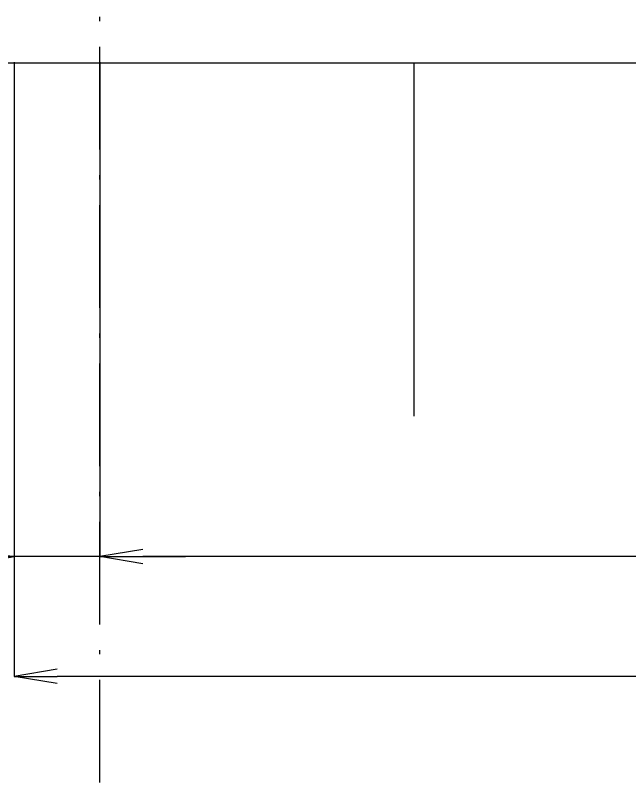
# Model space of a CAD drawing. Header units: millimetres. Extents: x -13466 to 37833, y -11727 to 34084.
# Drawn here: x 14503 to 15578, y 8967 to 10313 of the extents above; entities that cross this region are included whole.
import ezdxf

# ---------------------------------------------------------------- set-up
doc = ezdxf.new("R2010")
doc.units = ezdxf.units.MM
doc.header["$LTSCALE"] = 30
doc.header["$PDSIZE"] = 300
doc.linetypes.add('SXF_一点短鎖線', pattern=[9.25, 6, -1.5, 0.25, -1.5])
for name, color, linetype, lineweight in [('D-BMK', 2, 'SXF_一点短鎖線', 13), ('D-STR-DIM', 7, 'Continuous', 13), ('D-STR-STR1', 2, 'Continuous', 13)]:
    doc.layers.add(name, color=color, linetype=linetype, lineweight=lineweight)
doc.styles.add('MS ゴシック', font='MS Gothic.ttf')
doc.dimstyles.new('DIM-30', dxfattribs={"dimscale": 30, "dimtxt": 3.5, "dimasz": 2.5, "dimexe": 0, "dimexo": 2, "dimgap": 0.8, "dimtad": 1, "dimdec": 0, "dimzin": 0, "dimdsep": 46, "dimtxsty": 'MS ゴシック', "dimblk": 'OPEN', "dimcen": 0.1, "dimaunit": 1, "dimadec": 4, "dimazin": 0, "dimtfac": 1, "dimtdec": 0, "dimtmove": 0, "dimatfit": 3, "dimldrblk": 'OPEN', "dimfxl": 1, "dimtolj": 1, "dimtzin": 0, "dimlwd": -1, "dimlwe": -1, "dimarcsym": 2})
doc.dimstyles.new('DIM-30-F', dxfattribs={"dimscale": 30, "dimtxt": 3.5, "dimasz": 2.5, "dimexe": 0, "dimexo": 2, "dimgap": 0.8, "dimtad": 1, "dimdec": 0, "dimzin": 0, "dimdsep": 46, "dimtxsty": 'MS ゴシック', "dimblk": 'OPEN', "dimcen": 0.1, "dimaunit": 1, "dimadec": 4, "dimazin": 0, "dimtfac": 1, "dimtdec": 0, "dimtmove": 2, "dimatfit": 3, "dimldrblk": 'OPEN', "dimfxl": 1, "dimtolj": 1, "dimtzin": 0, "dimlwd": -1, "dimlwe": -1, "dimarcsym": 2})

# ---------------------------------------------------------------- blocks, each defined once
blk = doc.blocks.new('_Open')
at = {"color": 0, "linetype": 'ByBlock', "lineweight": -2}
for p, q in [((-1, 0.167), (0, 0)), ((-1, -0.167), (0, 0)), ((0, 0), (-1, 0))]:
    blk.add_line(p, q, dxfattribs=at)
blk = doc.blocks.new('*D2')
at = {"layer": 'D-STR-DIM', "color": 0, "transparency": 16777216}
for p, q in [((14650.9, 10230.6), (14650.9, 9363.6)), ((17150.9, 10230.6), (17150.9, 9363.6)), ((17075.9, 9363.6), (14725.9, 9363.6))]:
    blk.add_line(p, q, dxfattribs=at)
at = {"layer": 'Defpoints', "color": 0, "transparency": 16777216}
for p in [(14650.9, 10290.6), (17150.9, 10290.6), (14650.9, 9363.6)]:
    blk.add_point(p, dxfattribs=at)
at = {"layer": 'D-STR-DIM', "color": 0, "transparency": 16777216, "xscale": 75, "yscale": 75, "zscale": 75, "rotation": 180}
blk.add_blockref('_Open', (14650.9, 9363.6), dxfattribs=at)
at = {"layer": 'D-STR-DIM', "color": 0, "transparency": 16777216, "xscale": 75, "yscale": 75, "zscale": 75}
blk.add_blockref('_Open', (17150.9, 9363.6), dxfattribs=at)
at = {"layer": 'D-STR-DIM', "color": 0, "transparency": 16777216, "insert": (15900.9, 9440.1), "char_height": 105, "width": 40893.876, "attachment_point": 5, "style": 'MS ゴシック'}
blk.add_mtext('\\A1;2500', dxfattribs=at)
blk = doc.blocks.new('*D3')
at = {"layer": 'D-STR-DIM', "color": 0, "transparency": 16777216}
for p, q in [((14500.9, 10230.6), (14500.9, 9153.6)), ((17300.9, 10230.6), (17300.9, 9153.6)), ((17225.9, 9153.6), (14575.9, 9153.6))]:
    blk.add_line(p, q, dxfattribs=at)
at = {"layer": 'Defpoints', "color": 0, "transparency": 16777216}
for p in [(14500.9, 10290.6), (17300.9, 10290.6), (14500.9, 9153.6)]:
    blk.add_point(p, dxfattribs=at)
at = {"layer": 'D-STR-DIM', "color": 0, "transparency": 16777216, "xscale": 75, "yscale": 75, "zscale": 75, "rotation": 180}
blk.add_blockref('_Open', (14500.9, 9153.6), dxfattribs=at)
at = {"layer": 'D-STR-DIM', "color": 0, "transparency": 16777216, "xscale": 75, "yscale": 75, "zscale": 75}
blk.add_blockref('_Open', (17300.9, 9153.6), dxfattribs=at)
at = {"layer": 'D-STR-DIM', "color": 0, "transparency": 16777216, "insert": (15900.9, 9230.1), "char_height": 105, "width": 40893.876, "attachment_point": 5, "style": 'MS ゴシック'}
blk.add_mtext('\\A1;2800', dxfattribs=at)
blk = doc.blocks.new('*D20')
at = {"layer": 'D-STR-DIM', "color": 0, "transparency": 16777216}
for p, q in [((8743.3, 12827.5), (8769.9, 12881.2)), ((8837.1, 12848), (9599.1, 12471.3)), ((9692.9, 12491.8), (9666.3, 12438))]:
    blk.add_line(p, q, dxfattribs=at)
at = {"layer": 'Defpoints', "color": 0, "transparency": 16777216}
for p in [(8769.9, 12881.2), (9666.3, 12438), (9666.3, 12438)]:
    blk.add_point(p, dxfattribs=at)
at = {"layer": 'D-STR-DIM', "color": 0, "transparency": 16777216, "xscale": 75, "yscale": 75, "zscale": 75}
for p, rotation in [((8769.9, 12881.2), 153.6900675261025), ((9666.3, 12438), 333.6900675261025)]:
    blk.add_blockref('_Open', p, dxfattribs=dict(at, rotation=rotation))
at = {"layer": 'D-STR-DIM', "color": 0, "transparency": 16777216, "insert": (9252, 12728.2), "char_height": 105, "width": 46998.713, "attachment_point": 5, "rotation": 333.6901, "style": 'MS ゴシック'}
blk.add_mtext('\\A1;R1000', dxfattribs=at)
blk = doc.blocks.new('*D55')
at = {"layer": 'D-STR-DIM', "color": 0, "transparency": 16777216}
for p, q in [((14650.9, 10230.6), (14650.9, 9363.6)), ((14500.9, 10169.3), (14500.9, 9363.6)), ((14425.9, 9363.6), (14116.9, 9363.6)), ((14650.9, 9363.6), (14500.9, 9363.6)), ((14725.9, 9363.6), (14800.9, 9363.6))]:
    blk.add_line(p, q, dxfattribs=at)
at = {"layer": 'Defpoints', "color": 0, "transparency": 16777216}
for p in [(14650.9, 10290.6), (14500.9, 10229.3), (14500.9, 9363.6)]:
    blk.add_point(p, dxfattribs=at)
at = {"layer": 'D-STR-DIM', "color": 0, "transparency": 16777216, "xscale": 75, "yscale": 75, "zscale": 75}
blk.add_blockref('_Open', (14500.9, 9363.6), dxfattribs=at)
at = {"layer": 'D-STR-DIM', "color": 0, "transparency": 16777216, "xscale": 75, "yscale": 75, "zscale": 75, "rotation": 180}
blk.add_blockref('_Open', (14650.9, 9363.6), dxfattribs=at)
at = {"layer": 'D-STR-DIM', "color": 0, "transparency": 16777216, "insert": (14233.9, 9440.1), "char_height": 105, "attachment_point": 5, "style": 'MS ゴシック'}
blk.add_mtext('\\A1;150', dxfattribs=at)

msp = doc.modelspace()

# ---------------------------------------------------------------- linework, layer by layer
at = {"layer": 'D-BMK', "linetype": 'SXF_一点短鎖線', "lineweight": 9}
msp.add_line((14650.939, 8967.227), (14650.939, 15218.012), dxfattribs=at)
at = {"layer": 'D-STR-STR1'}
for p, q in [((14100.939, 10229.306), (17300.939, 10229.306)), ((15200.939, 10229.306), (15200.939, 9609.871))]:
    msp.add_line(p, q, dxfattribs=at)

# ---------------------------------------------------------------- dimensions: what is measured, and where the dimension line sits
at = {"layer": 'D-STR-DIM'}
dim = msp.add_linear_dim(base=(9666.306, 12438.012), p1=(8769.897, 12881.239), p2=(9666.306, 12438.012), angle=333.690068, text='R<>', dimstyle='DIM-30-F', dxfattribs=at)
dim.commit()
dim.dimension.update_dxf_attribs({"geometry": '*D20', "text_midpoint": (9252.008, 12728.201)})
for base, p1, p2, dimstyle, picture, middle in [((14650.939, 9363.574), (17150.939, 10290.597), (14650.939, 10290.597), 'DIM-30-F', '*D2', (15900.939, 9440.074)), ((14500.939, 9153.574), (17300.939, 10290.597), (14500.939, 10290.597), 'DIM-30-F', '*D3', (15900.939, 9230.074)), ((14500.939, 9363.574), (14650.939, 10290.597), (14500.939, 10229.306), 'DIM-30', '*D55', (14233.932, 9440.074))]:
    dim = msp.add_linear_dim(base=base, p1=p1, p2=p2, angle=180, dimstyle=dimstyle, dxfattribs=at)
    dim.commit()
    dim.dimension.update_dxf_attribs({"geometry": picture, "text_midpoint": middle})

doc.saveas('drawing.dxf')
